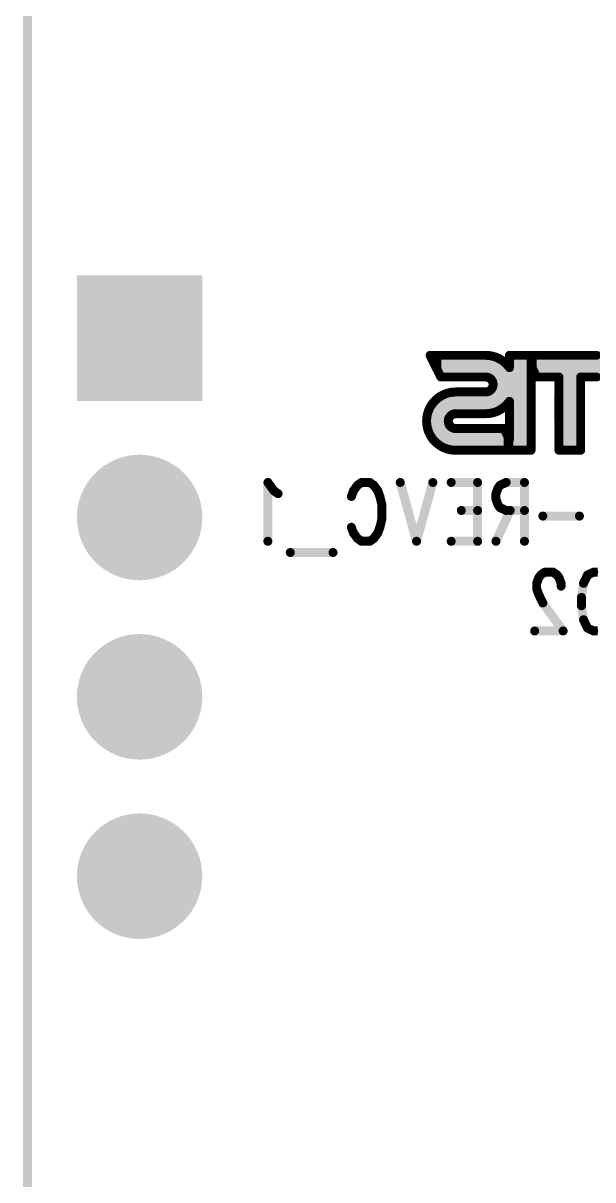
# Model space of a CAD drawing. Extents: x 100 to 126.1, y 98.7 to 170.
# Drawn here: x 99.95 to 106.31, y 112.11 to 125.01 of the extents above; entities that cross this region are included whole.
import ezdxf

# ---------------------------------------------------------------- set-up
doc = ezdxf.new("R2010")
doc.units = 0
doc.layers.get('0').update_dxf_attribs({"linetype": 'CONTINUOUS'})
doc.layers.add('MASK-BOTTOM_PHO', color=5, linetype='CONTINUOUS')
doc.layers.add('SILK-BOTTOM_PHO', color=14, linetype='CONTINUOUS')

# ---------------------------------------------------------------- blocks, each defined once
blk = doc.blocks.new('ROUND_130')
at = {"const_width": 0.700024}
blk.add_lwpolyline([(-0.350012, 0, 1), (0.350012, 0, 1)], format="xyb", close=True, dxfattribs=at)
blk = doc.blocks.new('SQUARE_132')
blk.add_solid([(0.700024, 0.700024), (0.700024, -0.700024), (-0.700024, 0.700024), (-0.700024, -0.700024)])
blk = doc.blocks.new('ROUND_1')
at = {"const_width": 0.050038}
blk.add_lwpolyline([(-0.025018, 0, 1), (0.025018, 0, 1)], format="xyb", close=True, dxfattribs=at)

msp = doc.modelspace()

# ---------------------------------------------------------------- linework, layer by layer
at = {"layer": 'MASK-BOTTOM_PHO', "const_width": 0.100076}
msp.add_lwpolyline([(100.000054, 167.999918), (100.000054, 102.00005)], dxfattribs=at)
at = {"layer": 'SILK-BOTTOM_PHO', "const_width": 0.100076}
for points in [[(100.000054, 167.999918), (100.000054, 102.00005)], [(104.49179, 121.308114), (104.612694, 121.06656)], [(105.112058, 121.308114), (104.49179, 121.308114)], [(105.192322, 121.298208), (104.49687, 121.298208)], [(104.498648, 121.308114), (104.498648, 121.294906)], [(105.227374, 121.287032), (104.502458, 121.287032)], [(105.253536, 121.275602), (104.508046, 121.275602)], [(104.509824, 121.308114), (104.509824, 121.272554)], [(105.274618, 121.264426), (104.513634, 121.264426)], [(105.292652, 121.25325), (104.519222, 121.25325)], [(104.521, 121.308114), (104.521, 121.250202)], [(105.308146, 121.242074), (104.52481, 121.242074)], [(105.322624, 121.230898), (104.530398, 121.230898)], [(104.532176, 121.308114), (104.532176, 121.22785)], [(105.33507, 121.219722), (104.535986, 121.219722)], [(105.346246, 121.208546), (104.541574, 121.208546)], [(104.543352, 121.308114), (104.543352, 121.205244)], [(104.554782, 121.308114), (104.554782, 121.182892)], [(104.565958, 121.308114), (104.565958, 121.16054)], [(104.577134, 121.308114), (104.577134, 121.138188)], [(104.58831, 121.308114), (104.58831, 121.115582)], [(104.599486, 121.308114), (104.599486, 121.09323)], [(104.610662, 121.308114), (104.610662, 121.070878)], [(104.621838, 121.308114), (104.621838, 121.06656)], [(104.633268, 121.308114), (104.633268, 121.06656)], [(104.644444, 121.308114), (104.644444, 121.06656)], [(104.65562, 121.308114), (104.65562, 121.06656)], [(104.666796, 121.308114), (104.666796, 121.06656)], [(104.677972, 121.308114), (104.677972, 121.06656)], [(104.689148, 121.308114), (104.689148, 121.06656)], [(104.700324, 121.308114), (104.700324, 121.06656)], [(104.7115, 121.308114), (104.7115, 121.06656)], [(104.72293, 121.308114), (104.72293, 121.06656)], [(104.734106, 121.308114), (104.734106, 121.06656)], [(104.745282, 121.308114), (104.745282, 121.06656)], [(104.756458, 121.308114), (104.756458, 121.06656)], [(104.767634, 121.308114), (104.767634, 121.06656)], [(104.77881, 121.308114), (104.77881, 121.06656)], [(104.789986, 121.308114), (104.789986, 121.06656)], [(104.801416, 121.308114), (104.801416, 121.06656)], [(104.812592, 121.308114), (104.812592, 121.06656)], [(104.823768, 121.308114), (104.823768, 121.06656)], [(104.834944, 121.308114), (104.834944, 121.06656)], [(104.84612, 121.308114), (104.84612, 121.06656)], [(104.857296, 121.308114), (104.857296, 121.06656)], [(104.868472, 121.308114), (104.868472, 121.06656)], [(104.879648, 121.308114), (104.879648, 121.06656)], [(104.891078, 121.308114), (104.891078, 121.06656)], [(104.902254, 121.308114), (104.902254, 121.06656)], [(104.91343, 121.308114), (104.91343, 121.06656)], [(104.924606, 121.308114), (104.924606, 121.06656)], [(104.935782, 121.308114), (104.935782, 121.06656)], [(104.946958, 121.308114), (104.946958, 121.06656)], [(104.958134, 121.308114), (104.958134, 121.06656)], [(104.969564, 121.308114), (104.969564, 121.06656)], [(104.98074, 121.308114), (104.98074, 121.06656)], [(104.991916, 121.308114), (104.991916, 121.06656)], [(105.003092, 121.308114), (105.003092, 121.06656)], [(105.014268, 121.308114), (105.014268, 121.06656)], [(105.025444, 121.308114), (105.025444, 121.06656)], [(105.03662, 121.308114), (105.03662, 121.06656)], [(105.047796, 121.308114), (105.047796, 121.06656)], [(105.059226, 121.308114), (105.059226, 121.06656)], [(105.070402, 121.308114), (105.070402, 121.06656)], [(105.081578, 121.308114), (105.081578, 121.06656)], [(105.092754, 121.308114), (105.092754, 121.06656)], [(105.10393, 121.308114), (105.10393, 121.06656)], [(105.115106, 121.308114), (105.115106, 121.065798)], [(105.126282, 121.307606), (105.126282, 121.06529)], [(105.137712, 121.306844), (105.137712, 121.061988)], [(105.148888, 121.305574), (105.148888, 121.05767)], [(105.160064, 121.304304), (105.160064, 121.050812)], [(105.17124, 121.302526), (105.17124, 121.041668)], [(105.182416, 121.299986), (105.182416, 121.027952)], [(105.193592, 121.297446), (105.193592, 121.00052)], [(105.204768, 121.294398), (105.204768, 120.671082)], [(105.215944, 121.290588), (105.215944, 120.674638)], [(105.227374, 121.287032), (105.227374, 120.678448)], [(105.23855, 121.28246), (105.23855, 120.682766)], [(105.249726, 121.277634), (105.249726, 120.687846)], [(105.260902, 121.272046), (105.260902, 120.693434)], [(105.272078, 121.265696), (105.272078, 120.69953)], [(105.283254, 121.258838), (105.283254, 120.70588)], [(105.29443, 121.25198), (105.29443, 120.713246)], [(105.30586, 121.243852), (105.30586, 120.721374)], [(105.317036, 121.235216), (105.317036, 120.730264)], [(105.328212, 121.225818), (105.328212, 120.739408)], [(105.339388, 121.215404), (105.339388, 120.750076)], [(105.350564, 121.203466), (105.350564, 120.761252)], [(105.377488, 121.308114), (105.377488, 121.171208)], [(106.423714, 121.308114), (105.377488, 121.308114)], [(106.42854, 121.298208), (105.377488, 121.298208)], [(106.434128, 121.287032), (105.377488, 121.287032)], [(106.439716, 121.275602), (105.377488, 121.275602)], [(106.445558, 121.264426), (105.377488, 121.264426)], [(106.451146, 121.25325), (105.377488, 121.25325)], [(106.456734, 121.242074), (105.377488, 121.242074)], [(106.462322, 121.230898), (105.377488, 121.230898)], [(106.46791, 121.219722), (105.377488, 121.219722)], [(106.473498, 121.208546), (105.377488, 121.208546)], [(105.384346, 121.308114), (105.384346, 120.24995)], [(105.395522, 121.308114), (105.395522, 120.24995)], [(105.406698, 121.308114), (105.406698, 120.24995)], [(105.417874, 121.308114), (105.417874, 120.24995)], [(105.42905, 121.308114), (105.42905, 120.24995)], [(105.440226, 121.308114), (105.440226, 120.24995)], [(105.451402, 121.308114), (105.451402, 120.24995)], [(105.462578, 121.308114), (105.462578, 120.24995)], [(105.474008, 121.308114), (105.474008, 120.24995)], [(105.485184, 121.308114), (105.485184, 120.24995)], [(105.49636, 121.308114), (105.49636, 120.24995)], [(105.507536, 121.308114), (105.507536, 120.24995)], [(105.518712, 121.308114), (105.518712, 120.24995)], [(105.529888, 121.308114), (105.529888, 120.24995)], [(105.541064, 121.308114), (105.541064, 120.24995)], [(105.552494, 121.308114), (105.552494, 120.24995)], [(105.56367, 121.308114), (105.56367, 120.24995)], [(105.574846, 121.308114), (105.574846, 120.24995)], [(105.586022, 121.308114), (105.586022, 120.24995)], [(105.597198, 121.308114), (105.597198, 120.24995)], [(105.608374, 121.308114), (105.608374, 120.24995)], [(105.61955, 121.308114), (105.61955, 121.19102)], [(105.630726, 121.308114), (105.630726, 121.168668)], [(105.642156, 121.308114), (105.642156, 121.146062)], [(105.653332, 121.308114), (105.653332, 121.12371)], [(105.664508, 121.308114), (105.664508, 121.101358)], [(105.675684, 121.308114), (105.675684, 121.079006)], [(105.68686, 121.308114), (105.68686, 121.06656)], [(105.698036, 121.308114), (105.698036, 121.06656)], [(105.709212, 121.308114), (105.709212, 121.06656)], [(105.720642, 121.308114), (105.720642, 121.06656)], [(105.731818, 121.308114), (105.731818, 121.06656)], [(105.742994, 121.308114), (105.742994, 121.06656)], [(105.75417, 121.308114), (105.75417, 121.06656)], [(105.765346, 121.308114), (105.765346, 121.06656)], [(105.776522, 121.308114), (105.776522, 121.06656)], [(105.787698, 121.308114), (105.787698, 121.06656)], [(105.798874, 121.308114), (105.798874, 121.06656)], [(105.810304, 121.308114), (105.810304, 121.06656)], [(105.82148, 121.308114), (105.82148, 121.06656)], [(105.832656, 121.308114), (105.832656, 121.06656)], [(105.843832, 121.308114), (105.843832, 121.06656)], [(105.855008, 121.308114), (105.855008, 121.06656)], [(105.866184, 121.308114), (105.866184, 121.06656)], [(105.87736, 121.308114), (105.87736, 121.06656)], [(105.88879, 121.308114), (105.88879, 121.06656)], [(105.899966, 121.308114), (105.899966, 121.06656)], [(105.911142, 121.308114), (105.911142, 121.06656)], [(105.922318, 121.308114), (105.922318, 121.06656)], [(105.933494, 121.308114), (105.933494, 120.24995)], [(105.94467, 121.308114), (105.94467, 120.24995)], [(105.955846, 121.308114), (105.955846, 120.24995)], [(105.967022, 121.308114), (105.967022, 120.24995)], [(105.978452, 121.308114), (105.978452, 120.24995)], [(105.989628, 121.308114), (105.989628, 120.24995)], [(106.000804, 121.308114), (106.000804, 120.24995)], [(106.01198, 121.308114), (106.01198, 120.24995)], [(106.023156, 121.308114), (106.023156, 120.24995)], [(106.034332, 121.308114), (106.034332, 120.24995)], [(106.045508, 121.308114), (106.045508, 120.24995)], [(106.056938, 121.308114), (106.056938, 120.24995)], [(106.068114, 121.308114), (106.068114, 120.24995)], [(106.07929, 121.308114), (106.07929, 120.24995)], [(106.090466, 121.308114), (106.090466, 120.24995)], [(106.101642, 121.308114), (106.101642, 120.24995)], [(106.112818, 121.308114), (106.112818, 120.24995)], [(106.123994, 121.308114), (106.123994, 120.24995)], [(106.13517, 121.308114), (106.13517, 120.24995)], [(106.1466, 121.308114), (106.1466, 120.24995)], [(106.157776, 121.308114), (106.157776, 120.24995)], [(106.168952, 121.308114), (106.168952, 120.24995)], [(106.180128, 121.308114), (106.180128, 121.06656)], [(106.191304, 121.308114), (106.191304, 121.06656)], [(106.20248, 121.308114), (106.20248, 121.06656)], [(106.213656, 121.308114), (106.213656, 121.06656)], [(106.225086, 121.308114), (106.225086, 121.06656)], [(106.236262, 121.308114), (106.236262, 121.06656)], [(106.247438, 121.308114), (106.247438, 121.06656)], [(106.258614, 121.308114), (106.258614, 121.06656)], [(106.26979, 121.308114), (106.26979, 121.06656)], [(106.280966, 121.308114), (106.280966, 121.06656)], [(106.292142, 121.308114), (106.292142, 121.06656)], [(106.303318, 121.308114), (106.303318, 121.06656)], [(106.314748, 121.308114), (106.314748, 121.06656)], [(106.325924, 121.308114), (106.325924, 121.06656)], [(106.3371, 121.308114), (106.3371, 121.06656)], [(106.348276, 121.308114), (106.348276, 121.06656)], [(105.356152, 121.19737), (104.547162, 121.19737)], [(105.36555, 121.18594), (104.55275, 121.18594)], [(105.619042, 121.174764), (104.558338, 121.174764)], [(105.619042, 121.163588), (104.563926, 121.163588)], [(105.619042, 121.152412), (104.569514, 121.152412)], [(105.619042, 121.141236), (104.575356, 121.141236)], [(105.619042, 121.13006), (104.580944, 121.13006)], [(105.619042, 121.118884), (104.586532, 121.118884)], [(105.619042, 121.107454), (104.59212, 121.107454)], [(105.619042, 121.096278), (104.597708, 121.096278)], [(105.619042, 121.085102), (104.603296, 121.085102)], [(105.619042, 121.073926), (104.608884, 121.073926)], [(105.36174, 121.19102), (105.36174, 120.77446)], [(105.372916, 121.176796), (105.372916, 120.788684)], [(106.479086, 121.19737), (105.377488, 121.19737)], [(106.484674, 121.18594), (105.377488, 121.18594)], [(105.619042, 121.19229), (105.619042, 120.24995)], [(105.619042, 121.19229), (105.682034, 121.06656)], [(106.490262, 121.174764), (105.627678, 121.174764)], [(106.49585, 121.163588), (105.633266, 121.163588)], [(106.501438, 121.152412), (105.638854, 121.152412)], [(106.507026, 121.141236), (105.644442, 121.141236)], [(106.512614, 121.13006), (105.65003, 121.13006)], [(107.33278, 121.118884), (105.655872, 121.118884)], [(107.342178, 121.107454), (105.66146, 121.107454)], [(107.351068, 121.096278), (105.667048, 121.096278)], [(107.358942, 121.085102), (105.672636, 121.085102)], [(107.36707, 121.073926), (105.678224, 121.073926)], [(105.112058, 121.06656), (104.612694, 121.06656)], [(105.619042, 121.06275), (105.136442, 121.06275)], [(105.619042, 121.051574), (105.159302, 121.051574)], [(105.619042, 121.040398), (105.17251, 121.040398)], [(105.619042, 121.029222), (105.181146, 121.029222)], [(105.619042, 121.017792), (105.187496, 121.017792)], [(105.619042, 120.950736), (105.188766, 120.950736)], [(105.619042, 121.006616), (105.191814, 121.006616)], [(105.619042, 120.961912), (105.192322, 120.961912)], [(105.193592, 120.96496), (105.193592, 120.66778)], [(105.619042, 120.99544), (105.194354, 120.99544)], [(105.619042, 120.984264), (105.194862, 120.984264)], [(105.619042, 120.973088), (105.194862, 120.973088)], [(105.930446, 121.06656), (105.682034, 121.06656)], [(105.930446, 121.06656), (105.930446, 120.24995)], [(106.172762, 121.06275), (105.930446, 121.06275)], [(106.172762, 121.051574), (105.930446, 121.051574)], [(106.172762, 121.040398), (105.930446, 121.040398)], [(106.172762, 121.029222), (105.930446, 121.029222)], [(106.172762, 121.017792), (105.930446, 121.017792)], [(106.172762, 121.006616), (105.930446, 121.006616)], [(106.172762, 120.99544), (105.930446, 120.99544)], [(106.172762, 120.984264), (105.930446, 120.984264)], [(106.172762, 120.973088), (105.930446, 120.973088)], [(106.172762, 120.961912), (105.930446, 120.961912)], [(106.172762, 120.950736), (105.930446, 120.950736)], [(106.480864, 121.06656), (106.172762, 121.06656)], [(106.172762, 121.06656), (106.172762, 120.24995)], [(105.619042, 120.816116), (104.560878, 120.816116)], [(104.565958, 120.819926), (104.565958, 120.329198)], [(105.619042, 120.827292), (104.574086, 120.827292)], [(104.577134, 120.82907), (104.577134, 120.3198)], [(104.58831, 120.83796), (104.58831, 120.311672)], [(105.619042, 120.838468), (104.588818, 120.838468)], [(104.599486, 120.845326), (104.599486, 120.303544)], [(105.619042, 120.849644), (104.605836, 120.849644)], [(104.610662, 120.852184), (104.610662, 120.296686)], [(104.621838, 120.859042), (104.621838, 120.289828)], [(105.619042, 120.861074), (104.62514, 120.861074)], [(104.633268, 120.86463), (104.633268, 120.28424)], [(104.644444, 120.870218), (104.644444, 120.278652)], [(105.619042, 120.87225), (104.647492, 120.87225)], [(104.65562, 120.875298), (104.65562, 120.273572)], [(104.666796, 120.879616), (104.666796, 120.269254)], [(105.619042, 120.883426), (104.677464, 120.883426)], [(104.677972, 120.883426), (104.677972, 120.265444)], [(104.689148, 120.886474), (104.689148, 120.262396)], [(104.700324, 120.889522), (104.700324, 120.601994)], [(104.7115, 120.892062), (104.7115, 120.623076)], [(105.619042, 120.894602), (104.72166, 120.894602)], [(104.72293, 120.894602), (104.72293, 120.63603)], [(104.734106, 120.89638), (104.734106, 120.644158)], [(104.745282, 120.89765), (104.745282, 120.650508)], [(104.756458, 120.898412), (104.756458, 120.654064)], [(104.767634, 120.89892), (104.767634, 120.656604)], [(105.112058, 120.899682), (104.778302, 120.899682)], [(104.77881, 120.899682), (104.77881, 120.657366)], [(104.789986, 120.899682), (104.789986, 120.657366)], [(104.801416, 120.899682), (104.801416, 120.657366)], [(104.812592, 120.899682), (104.812592, 120.657366)], [(104.823768, 120.899682), (104.823768, 120.657366)], [(104.834944, 120.899682), (104.834944, 120.657366)], [(104.84612, 120.899682), (104.84612, 120.657366)], [(104.857296, 120.899682), (104.857296, 120.657366)], [(104.868472, 120.899682), (104.868472, 120.657366)], [(104.879648, 120.899682), (104.879648, 120.657366)], [(104.891078, 120.899682), (104.891078, 120.657366)], [(104.902254, 120.899682), (104.902254, 120.657366)], [(104.91343, 120.899682), (104.91343, 120.657366)], [(104.924606, 120.899682), (104.924606, 120.657366)], [(104.935782, 120.899682), (104.935782, 120.657366)], [(104.946958, 120.899682), (104.946958, 120.657366)], [(104.958134, 120.899682), (104.958134, 120.657366)], [(104.969564, 120.899682), (104.969564, 120.657366)], [(104.98074, 120.899682), (104.98074, 120.657366)], [(104.991916, 120.899682), (104.991916, 120.657366)], [(105.003092, 120.899682), (105.003092, 120.657366)], [(105.014268, 120.899682), (105.014268, 120.657366)], [(105.025444, 120.899682), (105.025444, 120.657366)], [(105.03662, 120.899682), (105.03662, 120.657366)], [(105.047796, 120.899682), (105.047796, 120.657366)], [(105.059226, 120.899682), (105.059226, 120.657366)], [(105.070402, 120.899682), (105.070402, 120.657366)], [(105.081578, 120.899682), (105.081578, 120.657366)], [(105.092754, 120.899682), (105.092754, 120.657366)], [(105.10393, 120.899682), (105.10393, 120.657366)], [(105.115106, 120.899682), (105.115106, 120.657366)], [(105.126282, 120.90019), (105.126282, 120.657874)], [(105.137712, 120.903238), (105.137712, 120.658636)], [(105.619042, 120.905778), (105.1433, 120.905778)], [(105.148888, 120.907556), (105.148888, 120.659906)], [(105.160064, 120.914414), (105.160064, 120.660922)], [(105.619042, 120.916954), (105.162604, 120.916954)], [(105.17124, 120.923812), (105.17124, 120.662954)], [(105.619042, 120.92813), (105.17505, 120.92813)], [(105.182416, 120.937528), (105.182416, 120.665494)], [(105.619042, 120.939306), (105.183178, 120.939306)], [(106.172762, 120.939306), (105.930446, 120.939306)], [(106.172762, 120.92813), (105.930446, 120.92813)], [(106.172762, 120.916954), (105.930446, 120.916954)], [(106.172762, 120.905778), (105.930446, 120.905778)], [(106.172762, 120.894602), (105.930446, 120.894602)], [(106.172762, 120.883426), (105.930446, 120.883426)], [(106.172762, 120.87225), (105.930446, 120.87225)], [(106.172762, 120.861074), (105.930446, 120.861074)], [(106.172762, 120.849644), (105.930446, 120.849644)], [(106.172762, 120.838468), (105.930446, 120.838468)], [(106.172762, 120.827292), (105.930446, 120.827292)], [(106.172762, 120.816116), (105.930446, 120.816116)], [(105.258362, 120.692672), (104.475534, 120.692672)], [(105.278936, 120.704102), (104.480614, 120.704102)], [(105.296462, 120.715278), (104.48544, 120.715278)], [(105.311956, 120.726454), (104.491028, 120.726454)], [(105.325164, 120.73763), (104.497378, 120.73763)], [(104.498648, 120.7389), (104.498648, 120.40997)], [(105.33761, 120.748806), (104.504236, 120.748806)], [(104.509824, 120.756934), (104.509824, 120.392698)], [(105.348786, 120.759982), (104.511602, 120.759982)], [(105.358692, 120.771158), (104.51973, 120.771158)], [(104.521, 120.772428), (104.521, 120.37695)], [(105.36809, 120.782588), (104.52862, 120.782588)], [(104.532176, 120.786144), (104.532176, 120.362726)], [(105.619042, 120.793764), (104.538526, 120.793764)], [(104.543352, 120.79859), (104.543352, 120.35028)], [(105.619042, 120.80494), (104.549194, 120.80494)], [(104.554782, 120.809766), (104.554782, 120.339104)], [(105.377488, 120.795034), (105.377488, 120.369584)], [(105.619042, 120.782588), (105.377488, 120.782588)], [(105.619042, 120.771158), (105.377488, 120.771158)], [(105.619042, 120.759982), (105.377488, 120.759982)], [(105.619042, 120.748806), (105.377488, 120.748806)], [(105.619042, 120.73763), (105.377488, 120.73763)], [(105.619042, 120.726454), (105.377488, 120.726454)], [(105.619042, 120.715278), (105.377488, 120.715278)], [(105.619042, 120.704102), (105.377488, 120.704102)], [(105.619042, 120.692672), (105.377488, 120.692672)], [(106.172762, 120.80494), (105.930446, 120.80494)], [(106.172762, 120.793764), (105.930446, 120.793764)], [(106.172762, 120.782588), (105.930446, 120.782588)], [(106.172762, 120.771158), (105.930446, 120.771158)], [(106.172762, 120.759982), (105.930446, 120.759982)], [(106.172762, 120.748806), (105.930446, 120.748806)], [(106.172762, 120.73763), (105.930446, 120.73763)], [(106.172762, 120.726454), (105.930446, 120.726454)], [(106.172762, 120.715278), (105.930446, 120.715278)], [(106.172762, 120.704102), (105.930446, 120.704102)], [(106.172762, 120.692672), (105.930446, 120.692672)], [(104.697276, 120.591834), (104.45369, 120.591834)], [(104.695498, 120.580658), (104.45369, 120.580658)], [(104.695498, 120.569482), (104.45369, 120.569482)], [(104.696768, 120.558306), (104.45369, 120.558306)], [(104.700324, 120.60301), (104.45496, 120.60301)], [(104.705404, 120.61444), (104.455722, 120.61444)], [(104.71277, 120.625616), (104.4575, 120.625616)], [(104.723438, 120.636792), (104.459278, 120.636792)], [(104.738932, 120.647968), (104.461818, 120.647968)], [(105.142538, 120.659144), (104.464358, 120.659144)], [(105.20172, 120.67032), (104.468168, 120.67032)], [(105.234232, 120.681496), (104.471724, 120.681496)], [(105.112058, 120.657366), (104.778302, 120.657366)], [(105.619042, 120.681496), (105.377488, 120.681496)], [(105.619042, 120.67032), (105.377488, 120.67032)], [(105.619042, 120.659144), (105.377488, 120.659144)], [(105.619042, 120.647968), (105.377488, 120.647968)], [(105.619042, 120.636792), (105.377488, 120.636792)], [(105.619042, 120.625616), (105.377488, 120.625616)], [(105.619042, 120.61444), (105.377488, 120.61444)], [(105.619042, 120.60301), (105.377488, 120.60301)], [(105.619042, 120.591834), (105.377488, 120.591834)], [(105.619042, 120.580658), (105.377488, 120.580658)], [(105.619042, 120.569482), (105.377488, 120.569482)], [(105.619042, 120.558306), (105.377488, 120.558306)], [(106.172762, 120.681496), (105.930446, 120.681496)], [(106.172762, 120.67032), (105.930446, 120.67032)], [(106.172762, 120.659144), (105.930446, 120.659144)], [(106.172762, 120.647968), (105.930446, 120.647968)], [(106.172762, 120.636792), (105.930446, 120.636792)], [(106.172762, 120.625616), (105.930446, 120.625616)], [(106.172762, 120.61444), (105.930446, 120.61444)], [(106.172762, 120.60301), (105.930446, 120.60301)], [(106.172762, 120.591834), (105.930446, 120.591834)], [(106.172762, 120.580658), (105.930446, 120.580658)], [(106.172762, 120.569482), (105.930446, 120.569482)], [(106.172762, 120.558306), (105.930446, 120.558306)], [(104.699816, 120.54713), (104.45496, 120.54713)], [(104.704642, 120.535954), (104.45623, 120.535954)], [(104.712262, 120.524524), (104.4575, 120.524524)], [(104.722168, 120.513348), (104.459278, 120.513348)], [(104.737662, 120.502172), (104.461818, 120.502172)], [(105.317036, 120.490996), (104.464358, 120.490996)], [(105.322624, 120.47982), (104.468168, 120.47982)], [(105.328212, 120.468644), (104.471216, 120.468644)], [(105.333038, 120.457468), (104.475534, 120.457468)], [(105.33888, 120.446292), (104.479852, 120.446292)], [(105.344468, 120.434862), (104.48544, 120.434862)], [(104.700324, 120.546368), (104.700324, 120.259348)], [(104.7115, 120.525286), (104.7115, 120.256808)], [(104.72293, 120.51284), (104.72293, 120.254268)], [(104.734106, 120.504204), (104.734106, 120.25249)], [(104.745282, 120.498616), (104.745282, 120.25122)], [(104.756458, 120.494044), (104.756458, 120.250712)], [(104.767634, 120.492266), (104.767634, 120.24995)], [(105.316274, 120.491758), (104.778302, 120.491758)], [(104.77881, 120.491758), (104.77881, 120.24995)], [(104.789986, 120.491758), (104.789986, 120.24995)], [(104.801416, 120.491758), (104.801416, 120.24995)], [(104.812592, 120.491758), (104.812592, 120.24995)], [(104.823768, 120.491758), (104.823768, 120.24995)], [(104.834944, 120.491758), (104.834944, 120.24995)], [(104.84612, 120.491758), (104.84612, 120.24995)], [(104.857296, 120.491758), (104.857296, 120.24995)], [(104.868472, 120.491758), (104.868472, 120.24995)], [(104.879648, 120.491758), (104.879648, 120.24995)], [(104.891078, 120.491758), (104.891078, 120.24995)], [(104.902254, 120.491758), (104.902254, 120.24995)], [(104.91343, 120.491758), (104.91343, 120.24995)], [(104.924606, 120.491758), (104.924606, 120.24995)], [(104.935782, 120.491758), (104.935782, 120.24995)], [(104.946958, 120.491758), (104.946958, 120.24995)], [(104.958134, 120.491758), (104.958134, 120.24995)], [(104.969564, 120.491758), (104.969564, 120.24995)], [(104.98074, 120.491758), (104.98074, 120.24995)], [(104.991916, 120.491758), (104.991916, 120.24995)], [(105.003092, 120.491758), (105.003092, 120.24995)], [(105.014268, 120.491758), (105.014268, 120.24995)], [(105.025444, 120.491758), (105.025444, 120.24995)], [(105.03662, 120.491758), (105.03662, 120.24995)], [(105.047796, 120.491758), (105.047796, 120.24995)], [(105.059226, 120.491758), (105.059226, 120.24995)], [(105.070402, 120.491758), (105.070402, 120.24995)], [(105.081578, 120.491758), (105.081578, 120.24995)], [(105.092754, 120.491758), (105.092754, 120.24995)], [(105.10393, 120.491758), (105.10393, 120.24995)], [(105.115106, 120.491758), (105.115106, 120.24995)], [(105.126282, 120.491758), (105.126282, 120.24995)], [(105.137712, 120.491758), (105.137712, 120.24995)], [(105.148888, 120.491758), (105.148888, 120.24995)], [(105.160064, 120.491758), (105.160064, 120.24995)], [(105.17124, 120.491758), (105.17124, 120.24995)], [(105.182416, 120.491758), (105.182416, 120.24995)], [(105.193592, 120.491758), (105.193592, 120.24995)], [(105.204768, 120.491758), (105.204768, 120.24995)], [(105.215944, 120.491758), (105.215944, 120.24995)], [(105.227374, 120.491758), (105.227374, 120.24995)], [(105.23855, 120.491758), (105.23855, 120.24995)], [(105.249726, 120.491758), (105.249726, 120.24995)], [(105.260902, 120.491758), (105.260902, 120.24995)], [(105.272078, 120.491758), (105.272078, 120.24995)], [(105.283254, 120.491758), (105.283254, 120.24995)], [(105.29443, 120.491758), (105.29443, 120.24995)], [(105.30586, 120.491758), (105.30586, 120.24995)], [(105.316274, 120.491758), (105.377488, 120.369584)], [(105.317036, 120.491758), (105.317036, 120.24995)], [(105.328212, 120.468644), (105.328212, 120.24995)], [(105.339388, 120.44553), (105.339388, 120.24995)], [(105.619042, 120.54713), (105.377488, 120.54713)], [(105.619042, 120.535954), (105.377488, 120.535954)], [(105.619042, 120.524524), (105.377488, 120.524524)], [(105.619042, 120.513348), (105.377488, 120.513348)], [(105.619042, 120.502172), (105.377488, 120.502172)], [(105.619042, 120.490996), (105.377488, 120.490996)], [(105.619042, 120.47982), (105.377488, 120.47982)], [(105.619042, 120.468644), (105.377488, 120.468644)], [(105.619042, 120.457468), (105.377488, 120.457468)], [(105.619042, 120.446292), (105.377488, 120.446292)], [(105.619042, 120.434862), (105.377488, 120.434862)], [(106.172762, 120.54713), (105.930446, 120.54713)], [(106.172762, 120.535954), (105.930446, 120.535954)], [(106.172762, 120.524524), (105.930446, 120.524524)], [(106.172762, 120.513348), (105.930446, 120.513348)], [(106.172762, 120.502172), (105.930446, 120.502172)], [(106.172762, 120.490996), (105.930446, 120.490996)], [(106.172762, 120.47982), (105.930446, 120.47982)], [(106.172762, 120.468644), (105.930446, 120.468644)], [(106.172762, 120.457468), (105.930446, 120.457468)], [(106.172762, 120.446292), (105.930446, 120.446292)], [(106.172762, 120.434862), (105.930446, 120.434862)], [(105.350056, 120.423686), (104.491028, 120.423686)], [(105.355644, 120.41251), (104.49687, 120.41251)], [(105.361232, 120.401334), (104.503728, 120.401334)], [(105.36682, 120.390158), (104.511094, 120.390158)], [(105.619042, 120.378982), (104.519222, 120.378982)], [(105.619042, 120.367806), (104.527858, 120.367806)], [(105.619042, 120.356376), (104.537764, 120.356376)], [(105.619042, 120.3452), (104.548432, 120.3452)], [(105.619042, 120.334024), (104.56037, 120.334024)], [(105.619042, 120.322848), (104.573324, 120.322848)], [(105.619042, 120.311672), (104.58831, 120.311672)], [(105.619042, 120.300496), (104.604566, 120.300496)], [(105.350564, 120.423178), (105.350564, 120.24995)], [(105.36174, 120.400826), (105.36174, 120.24995)], [(105.372916, 120.37822), (105.372916, 120.24995)], [(105.619042, 120.423686), (105.377488, 120.423686)], [(105.619042, 120.41251), (105.377488, 120.41251)], [(105.619042, 120.401334), (105.377488, 120.401334)], [(105.619042, 120.390158), (105.377488, 120.390158)], [(106.172762, 120.423686), (105.930446, 120.423686)], [(106.172762, 120.41251), (105.930446, 120.41251)], [(106.172762, 120.401334), (105.930446, 120.401334)], [(106.172762, 120.390158), (105.930446, 120.390158)], [(106.172762, 120.378982), (105.930446, 120.378982)], [(106.172762, 120.367806), (105.930446, 120.367806)], [(106.172762, 120.356376), (105.930446, 120.356376)], [(106.172762, 120.3452), (105.930446, 120.3452)], [(106.172762, 120.334024), (105.930446, 120.334024)], [(106.172762, 120.322848), (105.930446, 120.322848)], [(106.172762, 120.311672), (105.930446, 120.311672)], [(106.172762, 120.300496), (105.930446, 120.300496)], [(105.619042, 120.28932), (104.62387, 120.28932)], [(105.619042, 120.278144), (104.646222, 120.278144)], [(105.619042, 120.266714), (104.675432, 120.266714)], [(105.619042, 120.255538), (104.718358, 120.255538)], [(105.619042, 120.24995), (104.778302, 120.24995)], [(106.172762, 120.28932), (105.930446, 120.28932)], [(106.172762, 120.278144), (105.930446, 120.278144)], [(106.172762, 120.266714), (105.930446, 120.266714)], [(106.172762, 120.255538), (105.930446, 120.255538)], [(106.172762, 120.24995), (105.930446, 120.24995)], [(102.750112, 119.796814), (102.681786, 119.89054)], [(102.681786, 119.89054), (102.681786, 119.234458)], [(102.795578, 119.765572), (102.750112, 119.796814)], [(103.613712, 119.73433), (103.636318, 119.796814)], [(103.636318, 119.796814), (103.681784, 119.859298)], [(103.681784, 119.859298), (103.72725, 119.89054)], [(103.72725, 119.89054), (103.818182, 119.89054)], [(103.818182, 119.89054), (103.863648, 119.859298)], [(103.863648, 119.859298), (103.909114, 119.796814)], [(103.909114, 119.796814), (103.93172, 119.73433)], [(104.15905, 119.89054), (104.340914, 119.234458)], [(104.522778, 119.89054), (104.340914, 119.234458)], [(105.02265, 119.89054), (104.727248, 119.89054)], [(105.02265, 119.89054), (105.02265, 119.234458)], [(105.24998, 119.828056), (105.227374, 119.765572)], [(105.27284, 119.859298), (105.24998, 119.828056)], [(105.340912, 119.89054), (105.27284, 119.859298)], [(105.545382, 119.89054), (105.340912, 119.89054)], [(105.545382, 119.89054), (105.545382, 119.234458)], [(103.93172, 119.73433), (103.95458, 119.640604)], [(105.227374, 119.765572), (105.227374, 119.703088)], [(105.227374, 119.703088), (105.24998, 119.640604)], [(103.95458, 119.640604), (103.95458, 119.484394)], [(105.02265, 119.57812), (104.840786, 119.57812)], [(105.386378, 119.57812), (105.227374, 119.234458)], [(105.24998, 119.640604), (105.27284, 119.609362)], [(105.27284, 119.609362), (105.340912, 119.57812)], [(105.340912, 119.57812), (105.545382, 119.57812)], [(103.95458, 119.484394), (103.93172, 119.390668)], [(106.159046, 119.515636), (105.750106, 119.515636)], [(103.636318, 119.328184), (103.613712, 119.390668)], [(103.681784, 119.2657), (103.636318, 119.328184)], [(103.72725, 119.234458), (103.681784, 119.2657)], [(103.863648, 119.2657), (103.818182, 119.234458)], [(103.909114, 119.328184), (103.863648, 119.2657)], [(103.93172, 119.390668), (103.909114, 119.328184)], [(103.818182, 119.234458), (103.72725, 119.234458)], [(105.02265, 119.234458), (104.727248, 119.234458)], [(103.408988, 119.10949), (102.931722, 119.10949)], [(105.772712, 118.890542), (105.727246, 118.8593)], [(105.863644, 118.890542), (105.772712, 118.890542)], [(105.90911, 118.8593), (105.863644, 118.890542)], [(106.249978, 118.8593), (106.318304, 118.890542)], [(106.318304, 118.890542), (106.363516, 118.890542)], [(105.70464, 118.828058), (105.68178, 118.765574)], [(105.68178, 118.765574), (105.68178, 118.70309)], [(105.727246, 118.8593), (105.70464, 118.828058)], [(105.931716, 118.828058), (105.90911, 118.8593)], [(105.954576, 118.765574), (105.931716, 118.828058)], [(105.954576, 118.734332), (105.954576, 118.765574)], [(106.181906, 118.609364), (106.204512, 118.765574)], [(106.204512, 118.765574), (106.249978, 118.8593)], [(105.68178, 118.70309), (105.70464, 118.640606)], [(105.70464, 118.640606), (105.750106, 118.54688)], [(105.750106, 118.54688), (105.977182, 118.23446)], [(106.181906, 118.515638), (106.181906, 118.609364)], [(106.204512, 118.359428), (106.181906, 118.515638)], [(105.977182, 118.23446), (105.659174, 118.23446)], [(106.249978, 118.265702), (106.204512, 118.359428)], [(106.318304, 118.23446), (106.249978, 118.265702)], [(106.363516, 118.23446), (106.318304, 118.23446)]]:
    msp.add_lwpolyline(points, dxfattribs=at)
for points in [[(105.377488, 121.170954, 0.2432948), (105.112058, 121.308234)], [(105.195624, 120.982994, 0.4142136), (105.112058, 121.06656)], [(105.112058, 120.899682, 0.4142206), (105.195624, 120.982994)], [(104.778302, 120.899682, 0.4142136), (104.453182, 120.574562)], [(105.112058, 120.657366, 0.2433637), (105.377852, 120.79488)], [(104.45369, 120.574562, 0.4132986), (104.778302, 120.24995)], [(104.778302, 120.657366, 0.4142136), (104.695498, 120.574562)], [(104.695498, 120.574562, 0.4071312), (104.778302, 120.491758)]]:
    msp.add_lwpolyline(points, format="xyb", dxfattribs=at)

# ---------------------------------------------------------------- block references
at = {"layer": 'MASK-BOTTOM_PHO'}
for name, p in [('SQUARE_132', (101.249988, 121.499884)), ('ROUND_130', (101.249988, 119.499888)), ('ROUND_130', (101.249988, 117.499892)), ('ROUND_130', (101.249988, 115.499896))]:
    msp.add_blockref(name, p, dxfattribs=at)
at = {"layer": 'SILK-BOTTOM_PHO'}
for p in [(104.49179, 121.308114), (104.49179, 121.308114), (104.49687, 121.298208), (104.498648, 121.308114), (104.498648, 121.294906), (104.502458, 121.287032), (104.508046, 121.275602), (104.509824, 121.308114), (104.509824, 121.272554), (104.513634, 121.264426), (104.519222, 121.25325), (104.521, 121.308114), (104.521, 121.250202), (104.52481, 121.242074), (104.530398, 121.230898), (104.532176, 121.308114), (104.532176, 121.22785), (104.535986, 121.219722), (104.541574, 121.208546), (104.543352, 121.308114), (104.543352, 121.205244), (104.554782, 121.308114), (104.565958, 121.308114), (104.577134, 121.308114), (104.58831, 121.308114), (104.599486, 121.308114), (104.610662, 121.308114), (104.621838, 121.308114), (104.633268, 121.308114), (104.644444, 121.308114), (104.65562, 121.308114), (104.666796, 121.308114), (104.677972, 121.308114), (104.689148, 121.308114), (104.700324, 121.308114), (104.7115, 121.308114), (104.72293, 121.308114), (104.734106, 121.308114), (104.745282, 121.308114), (104.756458, 121.308114), (104.767634, 121.308114), (104.77881, 121.308114), (104.789986, 121.308114), (104.801416, 121.308114), (104.812592, 121.308114), (104.823768, 121.308114), (104.834944, 121.308114), (104.84612, 121.308114), (104.857296, 121.308114), (104.868472, 121.308114), (104.879648, 121.308114), (104.891078, 121.308114), (104.902254, 121.308114), (104.91343, 121.308114), (104.924606, 121.308114), (104.935782, 121.308114), (104.946958, 121.308114), (104.958134, 121.308114), (104.969564, 121.308114), (104.98074, 121.308114), (104.991916, 121.308114), (105.003092, 121.308114), (105.014268, 121.308114), (105.025444, 121.308114), (105.03662, 121.308114), (105.047796, 121.308114), (105.059226, 121.308114), (105.070402, 121.308114), (105.081578, 121.308114), (105.092754, 121.308114), (105.10393, 121.308114), (105.112058, 121.308234), (105.112058, 121.308114), (105.115106, 121.308114), (105.126282, 121.307606), (105.137712, 121.306844), (105.148888, 121.305574), (105.160064, 121.304304), (105.17124, 121.302526), (105.182416, 121.299986), (105.192322, 121.298208), (105.193592, 121.297446), (105.204768, 121.294398), (105.215944, 121.290588), (105.227374, 121.287032), (105.227374, 121.287032), (105.23855, 121.28246), (105.249726, 121.277634), (105.253536, 121.275602), (105.260902, 121.272046), (105.272078, 121.265696), (105.274618, 121.264426), (105.283254, 121.258838), (105.292652, 121.25325), (105.29443, 121.25198), (105.30586, 121.243852), (105.308146, 121.242074), (105.317036, 121.235216), (105.322624, 121.230898), (105.328212, 121.225818), (105.33507, 121.219722), (105.339388, 121.215404), (105.346246, 121.208546), (105.350564, 121.203466), (105.377488, 121.308114), (105.377488, 121.308114), (105.377488, 121.298208), (105.377488, 121.287032), (105.377488, 121.275602), (105.377488, 121.264426), (105.377488, 121.25325), (105.377488, 121.242074), (105.377488, 121.230898), (105.377488, 121.219722), (105.377488, 121.208546), (105.384346, 121.308114), (105.395522, 121.308114), (105.406698, 121.308114), (105.417874, 121.308114), (105.42905, 121.308114), (105.440226, 121.308114), (105.451402, 121.308114), (105.462578, 121.308114), (105.474008, 121.308114), (105.485184, 121.308114), (105.49636, 121.308114), (105.507536, 121.308114), (105.518712, 121.308114), (105.529888, 121.308114), (105.541064, 121.308114), (105.552494, 121.308114), (105.56367, 121.308114), (105.574846, 121.308114), (105.586022, 121.308114), (105.597198, 121.308114), (105.608374, 121.308114), (105.61955, 121.308114), (105.630726, 121.308114), (105.642156, 121.308114), (105.653332, 121.308114), (105.664508, 121.308114), (105.675684, 121.308114), (105.68686, 121.308114), (105.698036, 121.308114), (105.709212, 121.308114), (105.720642, 121.308114), (105.731818, 121.308114), (105.742994, 121.308114), (105.75417, 121.308114), (105.765346, 121.308114), (105.776522, 121.308114), (105.787698, 121.308114), (105.798874, 121.308114), (105.810304, 121.308114), (105.82148, 121.308114), (105.832656, 121.308114), (105.843832, 121.308114), (105.855008, 121.308114), (105.866184, 121.308114), (105.87736, 121.308114), (105.88879, 121.308114), (105.899966, 121.308114), (105.911142, 121.308114), (105.922318, 121.308114), (105.933494, 121.308114), (105.94467, 121.308114), (105.955846, 121.308114), (105.967022, 121.308114), (105.978452, 121.308114), (105.989628, 121.308114), (106.000804, 121.308114), (106.01198, 121.308114), (106.023156, 121.308114), (106.034332, 121.308114), (106.045508, 121.308114), (106.056938, 121.308114), (106.068114, 121.308114), (106.07929, 121.308114), (106.090466, 121.308114), (106.101642, 121.308114), (106.112818, 121.308114), (106.123994, 121.308114), (106.13517, 121.308114), (106.1466, 121.308114), (106.157776, 121.308114), (106.168952, 121.308114), (106.180128, 121.308114), (106.191304, 121.308114), (106.20248, 121.308114), (106.213656, 121.308114), (106.225086, 121.308114), (106.236262, 121.308114), (106.247438, 121.308114), (106.258614, 121.308114), (106.26979, 121.308114), (106.280966, 121.308114), (106.292142, 121.308114), (106.303318, 121.308114), (106.314748, 121.308114), (106.325924, 121.308114), (106.3371, 121.308114), (106.348276, 121.308114), (104.547162, 121.19737), (104.55275, 121.18594), (104.554782, 121.182892), (104.558338, 121.174764), (104.563926, 121.163588), (104.565958, 121.16054), (104.569514, 121.152412), (104.575356, 121.141236), (104.577134, 121.138188), (104.580944, 121.13006), (104.586532, 121.118884), (104.58831, 121.115582), (104.59212, 121.107454), (104.597708, 121.096278), (104.599486, 121.09323), (104.603296, 121.085102), (104.608884, 121.073926), (104.610662, 121.070878), (105.356152, 121.19737), (105.36174, 121.19102), (105.36555, 121.18594), (105.372916, 121.176796), (105.377488, 121.19737), (105.377488, 121.18594), (105.377488, 121.171208), (105.377488, 121.171208), (105.377488, 121.170954), (105.619042, 121.19229), (105.619042, 121.19229), (105.619042, 121.174764), (105.619042, 121.163588), (105.619042, 121.152412), (105.619042, 121.141236), (105.619042, 121.13006), (105.619042, 121.118884), (105.619042, 121.107454), (105.619042, 121.096278), (105.619042, 121.085102), (105.619042, 121.073926), (105.61955, 121.19102), (105.627678, 121.174764), (105.630726, 121.168668), (105.633266, 121.163588), (105.638854, 121.152412), (105.642156, 121.146062), (105.644442, 121.141236), (105.65003, 121.13006), (105.653332, 121.12371), (105.655872, 121.118884), (105.66146, 121.107454), (105.664508, 121.101358), (105.667048, 121.096278), (105.672636, 121.085102), (105.675684, 121.079006), (105.678224, 121.073926), (104.612694, 121.06656), (104.612694, 121.06656), (104.621838, 121.06656), (104.633268, 121.06656), (104.644444, 121.06656), (104.65562, 121.06656), (104.666796, 121.06656), (104.677972, 121.06656), (104.689148, 121.06656), (104.700324, 121.06656), (104.7115, 121.06656), (104.72293, 121.06656), (104.734106, 121.06656), (104.745282, 121.06656), (104.756458, 121.06656), (104.767634, 121.06656), (104.77881, 121.06656), (104.789986, 121.06656), (104.801416, 121.06656), (104.812592, 121.06656), (104.823768, 121.06656), (104.834944, 121.06656), (104.84612, 121.06656), (104.857296, 121.06656), (104.868472, 121.06656), (104.879648, 121.06656), (104.891078, 121.06656), (104.902254, 121.06656), (104.91343, 121.06656), (104.924606, 121.06656), (104.935782, 121.06656), (104.946958, 121.06656), (104.958134, 121.06656), (104.969564, 121.06656), (104.98074, 121.06656), (104.991916, 121.06656), (105.003092, 121.06656), (105.014268, 121.06656), (105.025444, 121.06656), (105.03662, 121.06656), (105.047796, 121.06656), (105.059226, 121.06656), (105.070402, 121.06656), (105.081578, 121.06656), (105.092754, 121.06656), (105.10393, 121.06656), (105.112058, 121.06656), (105.112058, 121.06656), (105.115106, 121.065798), (105.126282, 121.06529), (105.136442, 121.06275), (105.137712, 121.061988), (105.148888, 121.05767), (105.159302, 121.051574), (105.160064, 121.050812), (105.17124, 121.041668), (105.17251, 121.040398), (105.181146, 121.029222), (105.182416, 121.027952), (105.187496, 121.017792), (105.188766, 120.950736), (105.191814, 121.006616), (105.192322, 120.961912), (105.193592, 121.00052), (105.193592, 120.96496), (105.194354, 120.99544), (105.194862, 120.984264), (105.194862, 120.973088), (105.195624, 120.982994), (105.195624, 120.982994), (105.619042, 121.06275), (105.619042, 121.051574), (105.619042, 121.040398), (105.619042, 121.029222), (105.619042, 121.017792), (105.619042, 121.006616), (105.619042, 120.99544), (105.619042, 120.984264), (105.619042, 120.973088), (105.619042, 120.961912), (105.619042, 120.950736), (105.682034, 121.06656), (105.682034, 121.06656), (105.68686, 121.06656), (105.698036, 121.06656), (105.709212, 121.06656), (105.720642, 121.06656), (105.731818, 121.06656), (105.742994, 121.06656), (105.75417, 121.06656), (105.765346, 121.06656), (105.776522, 121.06656), (105.787698, 121.06656), (105.798874, 121.06656), (105.810304, 121.06656), (105.82148, 121.06656), (105.832656, 121.06656), (105.843832, 121.06656), (105.855008, 121.06656), (105.866184, 121.06656), (105.87736, 121.06656), (105.88879, 121.06656), (105.899966, 121.06656), (105.911142, 121.06656), (105.922318, 121.06656), (105.930446, 121.06656), (105.930446, 121.06656), (105.930446, 121.06275), (105.930446, 121.051574), (105.930446, 121.040398), (105.930446, 121.029222), (105.930446, 121.017792), (105.930446, 121.006616), (105.930446, 120.99544), (105.930446, 120.984264), (105.930446, 120.973088), (105.930446, 120.961912), (105.930446, 120.950736), (106.172762, 121.06656), (106.172762, 121.06275), (106.172762, 121.051574), (106.172762, 121.040398), (106.172762, 121.029222), (106.172762, 121.017792), (106.172762, 121.006616), (106.172762, 120.99544), (106.172762, 120.984264), (106.172762, 120.973088), (106.172762, 120.961912), (106.172762, 120.950736), (106.180128, 121.06656), (106.191304, 121.06656), (106.20248, 121.06656), (106.213656, 121.06656), (106.225086, 121.06656), (106.236262, 121.06656), (106.247438, 121.06656), (106.258614, 121.06656), (106.26979, 121.06656), (106.280966, 121.06656), (106.292142, 121.06656), (106.303318, 121.06656), (106.314748, 121.06656), (106.325924, 121.06656), (106.3371, 121.06656), (106.348276, 121.06656), (104.560878, 120.816116), (104.565958, 120.819926), (104.574086, 120.827292), (104.577134, 120.82907), (104.58831, 120.83796), (104.588818, 120.838468), (104.599486, 120.845326), (104.605836, 120.849644), (104.610662, 120.852184), (104.621838, 120.859042), (104.62514, 120.861074), (104.633268, 120.86463), (104.644444, 120.870218), (104.647492, 120.87225), (104.65562, 120.875298), (104.666796, 120.879616), (104.677464, 120.883426), (104.677972, 120.883426), (104.689148, 120.886474), (104.700324, 120.889522), (104.7115, 120.892062), (104.72166, 120.894602), (104.72293, 120.894602), (104.734106, 120.89638), (104.745282, 120.89765), (104.756458, 120.898412), (104.767634, 120.89892), (104.778302, 120.899682), (104.778302, 120.899682), (104.778302, 120.899682), (104.77881, 120.899682), (104.789986, 120.899682), (104.801416, 120.899682), (104.812592, 120.899682), (104.823768, 120.899682), (104.834944, 120.899682), (104.84612, 120.899682), (104.857296, 120.899682), (104.868472, 120.899682), (104.879648, 120.899682), (104.891078, 120.899682), (104.902254, 120.899682), (104.91343, 120.899682), (104.924606, 120.899682), (104.935782, 120.899682), (104.946958, 120.899682), (104.958134, 120.899682), (104.969564, 120.899682), (104.98074, 120.899682), (104.991916, 120.899682), (105.003092, 120.899682), (105.014268, 120.899682), (105.025444, 120.899682), (105.03662, 120.899682), (105.047796, 120.899682), (105.059226, 120.899682), (105.070402, 120.899682), (105.081578, 120.899682), (105.092754, 120.899682), (105.10393, 120.899682), (105.112058, 120.899682), (105.112058, 120.899682), (105.112058, 120.899682), (105.115106, 120.899682), (105.126282, 120.90019), (105.137712, 120.903238), (105.1433, 120.905778), (105.148888, 120.907556), (105.160064, 120.914414), (105.162604, 120.916954), (105.17124, 120.923812), (105.17505, 120.92813), (105.182416, 120.937528), (105.183178, 120.939306), (105.619042, 120.939306), (105.619042, 120.92813), (105.619042, 120.916954), (105.619042, 120.905778), (105.619042, 120.894602), (105.619042, 120.883426), (105.619042, 120.87225), (105.619042, 120.861074), (105.619042, 120.849644), (105.619042, 120.838468), (105.619042, 120.827292), (105.619042, 120.816116), (105.930446, 120.939306), (105.930446, 120.92813), (105.930446, 120.916954), (105.930446, 120.905778), (105.930446, 120.894602), (105.930446, 120.883426), (105.930446, 120.87225), (105.930446, 120.861074), (105.930446, 120.849644), (105.930446, 120.838468), (105.930446, 120.827292), (105.930446, 120.816116), (106.172762, 120.939306), (106.172762, 120.92813), (106.172762, 120.916954), (106.172762, 120.905778), (106.172762, 120.894602), (106.172762, 120.883426), (106.172762, 120.87225), (106.172762, 120.861074), (106.172762, 120.849644), (106.172762, 120.838468), (106.172762, 120.827292), (106.172762, 120.816116), (104.475534, 120.692672), (104.480614, 120.704102), (104.48544, 120.715278), (104.491028, 120.726454), (104.497378, 120.73763), (104.498648, 120.7389), (104.504236, 120.748806), (104.509824, 120.756934), (104.511602, 120.759982), (104.51973, 120.771158), (104.521, 120.772428), (104.52862, 120.782588), (104.532176, 120.786144), (104.538526, 120.793764), (104.543352, 120.79859), (104.549194, 120.80494), (104.554782, 120.809766), (105.249726, 120.687846), (105.258362, 120.692672), (105.260902, 120.693434), (105.272078, 120.69953), (105.278936, 120.704102), (105.283254, 120.70588), (105.29443, 120.713246), (105.296462, 120.715278), (105.30586, 120.721374), (105.311956, 120.726454), (105.317036, 120.730264), (105.325164, 120.73763), (105.328212, 120.739408), (105.33761, 120.748806), (105.339388, 120.750076), (105.348786, 120.759982), (105.350564, 120.761252), (105.358692, 120.771158), (105.36174, 120.77446), (105.36809, 120.782588), (105.372916, 120.788684), (105.377488, 120.795034), (105.377488, 120.782588), (105.377488, 120.771158), (105.377488, 120.759982), (105.377488, 120.748806), (105.377488, 120.73763), (105.377488, 120.726454), (105.377488, 120.715278), (105.377488, 120.704102), (105.377488, 120.692672), (105.377852, 120.79488), (105.619042, 120.80494), (105.619042, 120.793764), (105.619042, 120.782588), (105.619042, 120.771158), (105.619042, 120.759982), (105.619042, 120.748806), (105.619042, 120.73763), (105.619042, 120.726454), (105.619042, 120.715278), (105.619042, 120.704102), (105.619042, 120.692672), (105.930446, 120.80494), (105.930446, 120.793764), (105.930446, 120.782588), (105.930446, 120.771158), (105.930446, 120.759982), (105.930446, 120.748806), (105.930446, 120.73763), (105.930446, 120.726454), (105.930446, 120.715278), (105.930446, 120.704102), (105.930446, 120.692672), (106.172762, 120.80494), (106.172762, 120.793764), (106.172762, 120.782588), (106.172762, 120.771158), (106.172762, 120.759982), (106.172762, 120.748806), (106.172762, 120.73763), (106.172762, 120.726454), (106.172762, 120.715278), (106.172762, 120.704102), (106.172762, 120.692672), (104.453182, 120.574562), (104.45369, 120.591834), (104.45369, 120.580658), (104.45369, 120.574562), (104.45369, 120.574562), (104.45369, 120.569482), (104.45369, 120.558306), (104.45496, 120.60301), (104.455722, 120.61444), (104.4575, 120.625616), (104.459278, 120.636792), (104.461818, 120.647968), (104.464358, 120.659144), (104.468168, 120.67032), (104.471724, 120.681496), (104.695498, 120.580658), (104.695498, 120.574562), (104.695498, 120.574562), (104.695498, 120.569482), (104.696768, 120.558306), (104.697276, 120.591834), (104.700324, 120.60301), (104.700324, 120.601994), (104.705404, 120.61444), (104.7115, 120.623076), (104.71277, 120.625616), (104.72293, 120.63603), (104.723438, 120.636792), (104.734106, 120.644158), (104.738932, 120.647968), (104.745282, 120.650508), (104.756458, 120.654064), (104.767634, 120.656604), (104.778302, 120.657366), (104.778302, 120.657366), (104.778302, 120.657366), (104.77881, 120.657366), (104.789986, 120.657366), (104.801416, 120.657366), (104.812592, 120.657366), (104.823768, 120.657366), (104.834944, 120.657366), (104.84612, 120.657366), (104.857296, 120.657366), (104.868472, 120.657366), (104.879648, 120.657366), (104.891078, 120.657366), (104.902254, 120.657366), (104.91343, 120.657366), (104.924606, 120.657366), (104.935782, 120.657366), (104.946958, 120.657366), (104.958134, 120.657366), (104.969564, 120.657366), (104.98074, 120.657366), (104.991916, 120.657366), (105.003092, 120.657366), (105.014268, 120.657366), (105.025444, 120.657366), (105.03662, 120.657366), (105.047796, 120.657366), (105.059226, 120.657366), (105.070402, 120.657366), (105.081578, 120.657366), (105.092754, 120.657366), (105.10393, 120.657366), (105.112058, 120.657366), (105.112058, 120.657366), (105.112058, 120.657366), (105.115106, 120.657366), (105.126282, 120.657874), (105.137712, 120.658636), (105.142538, 120.659144), (105.148888, 120.659906), (105.160064, 120.660922), (105.17124, 120.662954), (105.182416, 120.665494), (105.193592, 120.66778), (105.20172, 120.67032), (105.204768, 120.671082), (105.215944, 120.674638), (105.227374, 120.678448), (105.234232, 120.681496), (105.23855, 120.682766), (105.377488, 120.681496), (105.377488, 120.67032), (105.377488, 120.659144), (105.377488, 120.647968), (105.377488, 120.636792), (105.377488, 120.625616), (105.377488, 120.61444), (105.377488, 120.60301), (105.377488, 120.591834), (105.377488, 120.580658), (105.377488, 120.569482), (105.377488, 120.558306), (105.619042, 120.681496), (105.619042, 120.67032), (105.619042, 120.659144), (105.619042, 120.647968), (105.619042, 120.636792), (105.619042, 120.625616), (105.619042, 120.61444), (105.619042, 120.60301), (105.619042, 120.591834), (105.619042, 120.580658), (105.619042, 120.569482), (105.619042, 120.558306), (105.930446, 120.681496), (105.930446, 120.67032), (105.930446, 120.659144), (105.930446, 120.647968), (105.930446, 120.636792), (105.930446, 120.625616), (105.930446, 120.61444), (105.930446, 120.60301), (105.930446, 120.591834), (105.930446, 120.580658), (105.930446, 120.569482), (105.930446, 120.558306), (106.172762, 120.681496), (106.172762, 120.67032), (106.172762, 120.659144), (106.172762, 120.647968), (106.172762, 120.636792), (106.172762, 120.625616), (106.172762, 120.61444), (106.172762, 120.60301), (106.172762, 120.591834), (106.172762, 120.580658), (106.172762, 120.569482), (106.172762, 120.558306), (104.45496, 120.54713), (104.45623, 120.535954), (104.4575, 120.524524), (104.459278, 120.513348), (104.461818, 120.502172), (104.464358, 120.490996), (104.468168, 120.47982), (104.471216, 120.468644), (104.475534, 120.457468), (104.479852, 120.446292), (104.48544, 120.434862), (104.699816, 120.54713), (104.700324, 120.546368), (104.704642, 120.535954), (104.7115, 120.525286), (104.712262, 120.524524), (104.722168, 120.513348), (104.72293, 120.51284), (104.734106, 120.504204), (104.737662, 120.502172), (104.745282, 120.498616), (104.756458, 120.494044), (104.767634, 120.492266), (104.778302, 120.491758), (104.778302, 120.491758), (104.77881, 120.491758), (104.789986, 120.491758), (104.801416, 120.491758), (104.812592, 120.491758), (104.823768, 120.491758), (104.834944, 120.491758), (104.84612, 120.491758), (104.857296, 120.491758), (104.868472, 120.491758), (104.879648, 120.491758), (104.891078, 120.491758), (104.902254, 120.491758), (104.91343, 120.491758), (104.924606, 120.491758), (104.935782, 120.491758), (104.946958, 120.491758), (104.958134, 120.491758), (104.969564, 120.491758), (104.98074, 120.491758), (104.991916, 120.491758), (105.003092, 120.491758), (105.014268, 120.491758), (105.025444, 120.491758), (105.03662, 120.491758), (105.047796, 120.491758), (105.059226, 120.491758), (105.070402, 120.491758), (105.081578, 120.491758), (105.092754, 120.491758), (105.10393, 120.491758), (105.115106, 120.491758), (105.126282, 120.491758), (105.137712, 120.491758), (105.148888, 120.491758), (105.160064, 120.491758), (105.17124, 120.491758), (105.182416, 120.491758), (105.193592, 120.491758), (105.204768, 120.491758), (105.215944, 120.491758), (105.227374, 120.491758), (105.23855, 120.491758), (105.249726, 120.491758), (105.260902, 120.491758), (105.272078, 120.491758), (105.283254, 120.491758), (105.29443, 120.491758), (105.30586, 120.491758), (105.316274, 120.491758), (105.316274, 120.491758), (105.317036, 120.491758), (105.317036, 120.490996), (105.322624, 120.47982), (105.328212, 120.468644), (105.328212, 120.468644), (105.333038, 120.457468), (105.33888, 120.446292), (105.339388, 120.44553), (105.344468, 120.434862), (105.377488, 120.54713), (105.377488, 120.535954), (105.377488, 120.524524), (105.377488, 120.513348), (105.377488, 120.502172), (105.377488, 120.490996), (105.377488, 120.47982), (105.377488, 120.468644), (105.377488, 120.457468), (105.377488, 120.446292), (105.377488, 120.434862), (105.619042, 120.54713), (105.619042, 120.535954), (105.619042, 120.524524), (105.619042, 120.513348), (105.619042, 120.502172), (105.619042, 120.490996), (105.619042, 120.47982), (105.619042, 120.468644), (105.619042, 120.457468), (105.619042, 120.446292), (105.619042, 120.434862), (105.930446, 120.54713), (105.930446, 120.535954), (105.930446, 120.524524), (105.930446, 120.513348), (105.930446, 120.502172), (105.930446, 120.490996), (105.930446, 120.47982), (105.930446, 120.468644), (105.930446, 120.457468), (105.930446, 120.446292), (105.930446, 120.434862), (106.172762, 120.54713), (106.172762, 120.535954), (106.172762, 120.524524), (106.172762, 120.513348), (106.172762, 120.502172), (106.172762, 120.490996), (106.172762, 120.47982), (106.172762, 120.468644), (106.172762, 120.457468), (106.172762, 120.446292), (106.172762, 120.434862), (104.491028, 120.423686), (104.49687, 120.41251), (104.498648, 120.40997), (104.503728, 120.401334), (104.509824, 120.392698), (104.511094, 120.390158), (104.519222, 120.378982), (104.521, 120.37695), (104.527858, 120.367806), (104.532176, 120.362726), (104.537764, 120.356376), (104.543352, 120.35028), (104.548432, 120.3452), (104.554782, 120.339104), (104.56037, 120.334024), (104.565958, 120.329198), (104.573324, 120.322848), (104.577134, 120.3198), (104.58831, 120.311672), (104.58831, 120.311672), (104.599486, 120.303544), (104.604566, 120.300496), (104.610662, 120.296686), (105.350056, 120.423686), (105.350564, 120.423178), (105.355644, 120.41251), (105.361232, 120.401334), (105.36174, 120.400826), (105.36682, 120.390158), (105.372916, 120.37822), (105.377488, 120.423686), (105.377488, 120.41251), (105.377488, 120.401334), (105.377488, 120.390158), (105.377488, 120.369584), (105.377488, 120.369584), (105.619042, 120.423686), (105.619042, 120.41251), (105.619042, 120.401334), (105.619042, 120.390158), (105.619042, 120.378982), (105.619042, 120.367806), (105.619042, 120.356376), (105.619042, 120.3452), (105.619042, 120.334024), (105.619042, 120.322848), (105.619042, 120.311672), (105.619042, 120.300496), (105.930446, 120.423686), (105.930446, 120.41251), (105.930446, 120.401334), (105.930446, 120.390158), (105.930446, 120.378982), (105.930446, 120.367806), (105.930446, 120.356376), (105.930446, 120.3452), (105.930446, 120.334024), (105.930446, 120.322848), (105.930446, 120.311672), (105.930446, 120.300496), (106.172762, 120.423686), (106.172762, 120.41251), (106.172762, 120.401334), (106.172762, 120.390158), (106.172762, 120.378982), (106.172762, 120.367806), (106.172762, 120.356376), (106.172762, 120.3452), (106.172762, 120.334024), (106.172762, 120.322848), (106.172762, 120.311672), (106.172762, 120.300496), (104.621838, 120.289828), (104.62387, 120.28932), (104.633268, 120.28424), (104.644444, 120.278652), (104.646222, 120.278144), (104.65562, 120.273572), (104.666796, 120.269254), (104.675432, 120.266714), (104.677972, 120.265444), (104.689148, 120.262396), (104.700324, 120.259348), (104.7115, 120.256808), (104.718358, 120.255538), (104.72293, 120.254268), (104.734106, 120.25249), (104.745282, 120.25122), (104.756458, 120.250712), (104.767634, 120.24995), (104.778302, 120.24995), (104.778302, 120.24995), (104.77881, 120.24995), (104.789986, 120.24995), (104.801416, 120.24995), (104.812592, 120.24995), (104.823768, 120.24995), (104.834944, 120.24995), (104.84612, 120.24995), (104.857296, 120.24995), (104.868472, 120.24995), (104.879648, 120.24995), (104.891078, 120.24995), (104.902254, 120.24995), (104.91343, 120.24995), (104.924606, 120.24995), (104.935782, 120.24995), (104.946958, 120.24995), (104.958134, 120.24995), (104.969564, 120.24995), (104.98074, 120.24995), (104.991916, 120.24995), (105.003092, 120.24995), (105.014268, 120.24995), (105.025444, 120.24995), (105.03662, 120.24995), (105.047796, 120.24995), (105.059226, 120.24995), (105.070402, 120.24995), (105.081578, 120.24995), (105.092754, 120.24995), (105.10393, 120.24995), (105.115106, 120.24995), (105.126282, 120.24995), (105.137712, 120.24995), (105.148888, 120.24995), (105.160064, 120.24995), (105.17124, 120.24995), (105.182416, 120.24995), (105.193592, 120.24995), (105.204768, 120.24995), (105.215944, 120.24995), (105.227374, 120.24995), (105.23855, 120.24995), (105.249726, 120.24995), (105.260902, 120.24995), (105.272078, 120.24995), (105.283254, 120.24995), (105.29443, 120.24995), (105.30586, 120.24995), (105.317036, 120.24995), (105.328212, 120.24995), (105.339388, 120.24995), (105.350564, 120.24995), (105.36174, 120.24995), (105.372916, 120.24995), (105.384346, 120.24995), (105.395522, 120.24995), (105.406698, 120.24995), (105.417874, 120.24995), (105.42905, 120.24995), (105.440226, 120.24995), (105.451402, 120.24995), (105.462578, 120.24995), (105.474008, 120.24995), (105.485184, 120.24995), (105.49636, 120.24995), (105.507536, 120.24995), (105.518712, 120.24995), (105.529888, 120.24995), (105.541064, 120.24995), (105.552494, 120.24995), (105.56367, 120.24995), (105.574846, 120.24995), (105.586022, 120.24995), (105.597198, 120.24995), (105.608374, 120.24995), (105.619042, 120.28932), (105.619042, 120.278144), (105.619042, 120.266714), (105.619042, 120.255538), (105.619042, 120.24995), (105.930446, 120.28932), (105.930446, 120.278144), (105.930446, 120.266714), (105.930446, 120.255538), (105.930446, 120.24995), (105.930446, 120.24995), (105.933494, 120.24995), (105.94467, 120.24995), (105.955846, 120.24995), (105.967022, 120.24995), (105.978452, 120.24995), (105.989628, 120.24995), (106.000804, 120.24995), (106.01198, 120.24995), (106.023156, 120.24995), (106.034332, 120.24995), (106.045508, 120.24995), (106.056938, 120.24995), (106.068114, 120.24995), (106.07929, 120.24995), (106.090466, 120.24995), (106.101642, 120.24995), (106.112818, 120.24995), (106.123994, 120.24995), (106.13517, 120.24995), (106.1466, 120.24995), (106.157776, 120.24995), (106.168952, 120.24995), (106.172762, 120.28932), (106.172762, 120.278144), (106.172762, 120.266714), (106.172762, 120.255538), (106.172762, 120.24995), (102.681786, 119.89054), (102.750112, 119.796814), (103.636318, 119.796814), (103.681784, 119.859298), (103.72725, 119.89054), (103.818182, 119.89054), (103.863648, 119.859298), (103.909114, 119.796814), (104.15905, 119.89054), (104.522778, 119.89054), (104.727248, 119.89054), (105.02265, 119.89054), (105.02265, 119.89054), (105.24998, 119.828056), (105.27284, 119.859298), (105.340912, 119.89054), (105.545382, 119.89054), (105.545382, 119.89054), (102.795578, 119.765572), (103.613712, 119.73433), (103.93172, 119.73433), (105.227374, 119.765572), (105.227374, 119.703088), (103.95458, 119.640604), (104.840786, 119.57812), (105.02265, 119.57812), (105.24998, 119.640604), (105.27284, 119.609362), (105.340912, 119.57812), (105.386378, 119.57812), (105.545382, 119.57812), (103.95458, 119.484394), (105.750106, 119.515636), (106.159046, 119.515636), (103.613712, 119.390668), (103.636318, 119.328184), (103.681784, 119.2657), (103.863648, 119.2657), (103.909114, 119.328184), (103.93172, 119.390668), (102.681786, 119.234458), (103.72725, 119.234458), (103.818182, 119.234458), (104.340914, 119.234458), (104.340914, 119.234458), (104.727248, 119.234458), (105.02265, 119.234458), (105.02265, 119.234458), (105.227374, 119.234458), (105.545382, 119.234458), (102.931722, 119.10949), (103.408988, 119.10949), (105.772712, 118.890542), (105.863644, 118.890542), (106.318304, 118.890542), (105.68178, 118.765574), (105.70464, 118.828058), (105.727246, 118.8593), (105.90911, 118.8593), (105.931716, 118.828058), (105.954576, 118.765574), (106.204512, 118.765574), (106.249978, 118.8593), (105.68178, 118.70309), (105.70464, 118.640606), (105.954576, 118.734332), (105.750106, 118.54688), (106.181906, 118.609364), (106.181906, 118.515638), (105.659174, 118.23446), (105.977182, 118.23446), (106.204512, 118.359428), (106.249978, 118.265702), (106.318304, 118.23446)]:
    msp.add_blockref('ROUND_1', p, dxfattribs=at)

doc.saveas('drawing.dxf')
